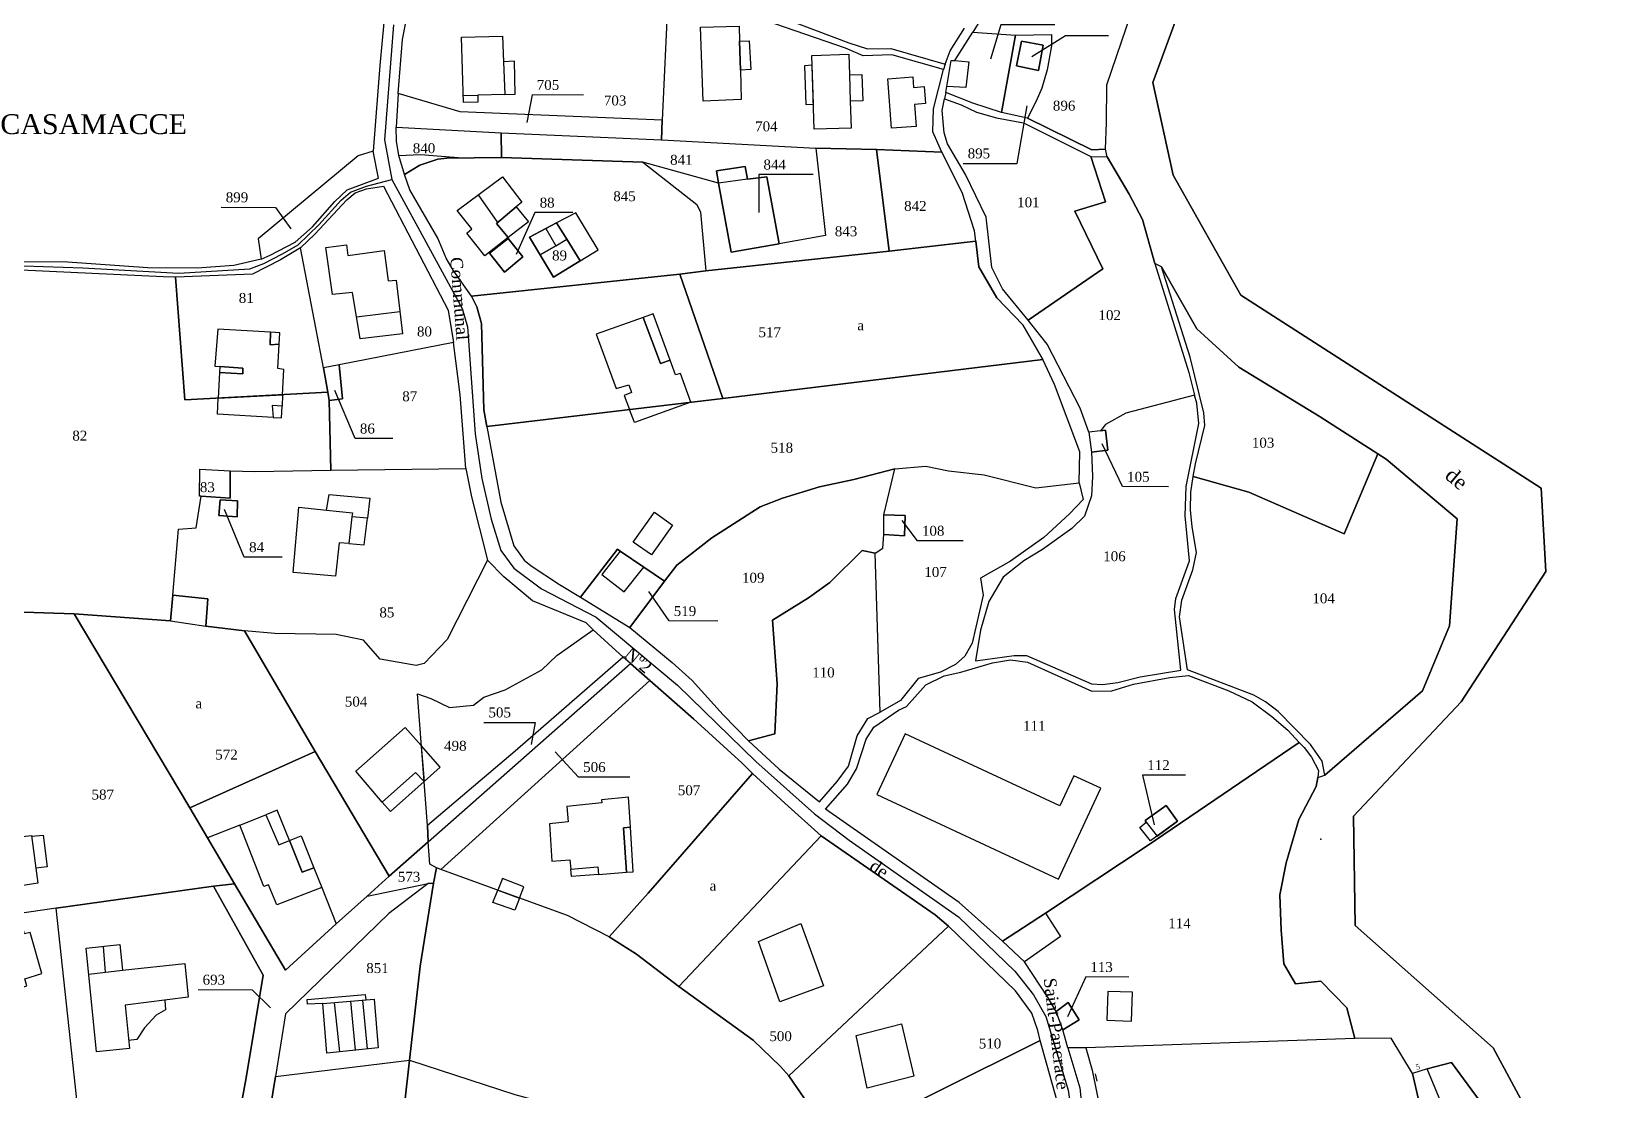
# Model space of a CAD drawing. Extents: x 1205805 to 1207436, y 6154338 to 6158020.
# Drawn here: x 1207105.4 to 1207424.4, y 6154669.4 to 6154882.7 of the extents above; entities that cross this region are included whole.
import ezdxf

# ---------------------------------------------------------------- set-up
doc = ezdxf.new("R2010")
doc.units = 0
doc.linetypes.add('CONTINU', pattern=[0])
doc.layers.get('0').update_dxf_attribs({"linetype": 'CONTINU'})
for name, color, linetype in [('1FLECHEFL', 7, 'CONTINU'), ('1LIEUDIT', 7, 'CONTINU'), ('1PARCELLE', 7, 'CONTINU'), ('1SECTION', 7, 'CONTINU'), ('1SUBDFISC', 7, 'CONTINU'), ('1SUBDSECT', 7, 'CONTINU'), ('1TRONFLUV', 7, 'CONTINU'), ('1TROUPARCELLE', 7, 'CONTINU'), ('1ZONCOMM', 7, 'CONTINU'), ('3BATIDUR', 7, 'CONTINU'), ('3BATILEGER', 7, 'CONTINU'), ('3CHEMIN', 7, 'CONTINU'), ('3FISCLINE', 7, 'CONTINUOUS'), ('3FLECHEPAR', 7, 'CONTINU'), ('3LIEUDITTEX', 7, 'CONTINU'), ('3MURNONMI', 7, 'CONTINU'), ('3NUMVOIE', 7, 'CONTINU'), ('3PARCELLETEX', 7, 'CONTINU'), ('3SUBDFISCTEX', 7, 'CONTINU'), ('3TRONFLUVTEX', 7, 'CONTINU'), ('3ZONCOMMTEX', 7, 'CONTINU')]:
    doc.layers.add(name, color=color, linetype=linetype)
doc.styles.get("Standard").update_dxf_attribs({"font": 'Times New Roman'})

# ---------------------------------------------------------------- blocks, each defined once
blk = doc.blocks.new('FLECHRU1')
blk.add_point((0, 0))
blk = doc.blocks.new('MURNOMI')
blk.add_line((-0.75, 0.5), (0.75, 0.5))

msp = doc.modelspace()

# ---------------------------------------------------------------- linework, layer by layer
at = {"layer": '1LIEUDIT'}
for points in [[(1207357.96, 6154944.63), (1207331.42, 6154872.44), (1207335.52, 6154853.79), (1207349.14, 6154829.61), (1207409.65, 6154790.69), (1207410.6, 6154773.89), (1207393.55, 6154747.64), (1207371.83, 6154724.6), (1207372.19, 6154702.59), (1207400.02, 6154677.95), (1207418.47, 6154643.68)], [(1207313.56, 6154662.15), (1207308.74, 6154679.39), (1207308.24, 6154681.43), (1207307.03, 6154684.92), (1207303.72, 6154689.42), (1207290.26, 6154702.46), (1207287.54, 6154704.74), (1207264.54, 6154720.65), (1207257.26, 6154727.21), (1207250.73, 6154733.2), (1207248.66, 6154735.32), (1207238.83, 6154744.21), (1207230.07, 6154751.98), (1207226.14, 6154755.39), (1207224.67, 6154756.69), (1207218.63, 6154762.18), (1207217.23, 6154763.56), (1207206.42, 6154768.04), (1207200.59, 6154772.84), (1207197.33, 6154776.23), (1207189.22, 6154760.2), (1207184.58, 6154755.36), (1207182.91, 6154755.01), (1207175.71, 6154756.28), (1207172.33, 6154760.06), (1207166.79, 6154761.24), (1207154.44, 6154761.43), (1207148.36, 6154761.97), (1207140.53, 6154762.93), (1207140.93, 6154768.4), (1207133.89, 6154769.14), (1207133.41, 6154763.99), (1207113.99, 6154765.4), (1207101.77, 6154765.78)], [(1207313.56, 6154662.15), (1207308.74, 6154679.39), (1207308.24, 6154681.43), (1207307.03, 6154684.92), (1207303.72, 6154689.42), (1207290.26, 6154702.46), (1207287.54, 6154704.74), (1207264.54, 6154720.65), (1207257.26, 6154727.21), (1207250.73, 6154733.2), (1207248.66, 6154735.32), (1207238.83, 6154744.21), (1207230.07, 6154751.98), (1207226.14, 6154755.39), (1207224.67, 6154756.69), (1207218.63, 6154762.18), (1207217.23, 6154763.56), (1207206.42, 6154768.04), (1207200.59, 6154772.84), (1207197.33, 6154776.23), (1207189.22, 6154760.2), (1207184.58, 6154755.36), (1207182.91, 6154755.01), (1207175.71, 6154756.28), (1207172.33, 6154760.06), (1207166.79, 6154761.24), (1207154.44, 6154761.43), (1207148.36, 6154761.97), (1207140.53, 6154762.93), (1207140.93, 6154768.4), (1207133.89, 6154769.14), (1207133.41, 6154763.99), (1207113.99, 6154765.4), (1207101.77, 6154765.78)]]:
    msp.add_lwpolyline(points, dxfattribs=at)
at = {"layer": '1PARCELLE'}
for points in [[(1207335.89, 6154912.4), (1207332.71, 6154911.2), (1207329.21, 6154910.89), (1207323.8, 6154911.64), (1207312.69, 6154914.02), (1207309.15, 6154914.13), (1207303.96, 6154913.45), (1207302.89, 6154903.27), (1207298.64, 6154888.65), (1207297.09, 6154885.78), (1207295.11, 6154882.62), (1207303.76, 6154882.03), (1207311.02, 6154882.13), (1207311.02, 6154879.84), (1207310.1, 6154874.98), (1207309.03, 6154871.35), (1207307.91, 6154868.72), (1207306.14, 6154865.28), (1207319.13, 6154858.9), (1207321.87, 6154859.06), (1207322.08, 6154864.41), (1207322.11, 6154872.01), (1207335.89, 6154912.4)], [(1207233.66, 6154889.39), (1207232.51, 6154864.85), (1207191.81, 6154866.54), (1207179.3, 6154870.25), (1207180.19, 6154881.12), (1207181.49, 6154887.62), (1207204.32, 6154890.77), (1207215.56, 6154889.77), (1207223.86, 6154889.46), (1207233.66, 6154889.39)], [(1207275.72, 6154858.97), (1207288.91, 6154858.43), (1207287.06, 6154862.53), (1207287.23, 6154867.15), (1207289.24, 6154875.05), (1207278.78, 6154878.03), (1207273.05, 6154877.85), (1207269.47, 6154879.38), (1207253.29, 6154884.98), (1207237.45, 6154889.22), (1207233.66, 6154889.39), (1207232.51, 6154864.85), (1207232.39, 6154860.88), (1207263.51, 6154859.26), (1207275.72, 6154858.97)], [(1207295.11, 6154882.62), (1207303.76, 6154882.03), (1207300.91, 6154866.42), (1207295.13, 6154868.27), (1207289.67, 6154870.43), (1207289.9, 6154871.66), (1207290.79, 6154876.92), (1207291.51, 6154876.86), (1207295.11, 6154882.62)], [(1207300.91, 6154866.42), (1207303.76, 6154882.03), (1207311.02, 6154882.13), (1207311.02, 6154879.84), (1207310.1, 6154874.98), (1207309.03, 6154871.35), (1207307.91, 6154868.72), (1207306.14, 6154865.28), (1207300.91, 6154866.42)], [(1207304.93, 6154880.81), (1207303.94, 6154875.85), (1207308.38, 6154874.91), (1207309.29, 6154879.96), (1207304.93, 6154880.81)], [(1207232.39, 6154860.88), (1207232.51, 6154864.85), (1207191.81, 6154866.54), (1207179.3, 6154870.25), (1207178.92, 6154863.44), (1207200.04, 6154862.32), (1207232.39, 6154860.88)], [(1207306.27, 6154824.58), (1207301.1, 6154830.91), (1207298.96, 6154835.17), (1207297.81, 6154845.34), (1207293.67, 6154853.91), (1207290.03, 6154860.13), (1207289.39, 6154862.29), (1207288.97, 6154866.82), (1207289.41, 6154869.14), (1207292.77, 6154867.95), (1207295.88, 6154866.48), (1207299.88, 6154865.31), (1207305.35, 6154864.34), (1207318.93, 6154857.57), (1207321.88, 6154848.4), (1207315.72, 6154846.55), (1207321.35, 6154834.91), (1207306.27, 6154824.58)], [(1207200.17, 6154857.32), (1207189.1, 6154857.21), (1207187.29, 6154856.99), (1207183.66, 6154855.82), (1207180.6, 6154853.95), (1207179.42, 6154857.73), (1207179, 6154860.66), (1207178.92, 6154863.44), (1207200.04, 6154862.32), (1207200.17, 6154857.32)], [(1207232.39, 6154860.88), (1207263.51, 6154859.26), (1207265.44, 6154841.63), (1207256.07, 6154839.94), (1207253.59, 6154853.47), (1207249.71, 6154852.95), (1207249.27, 6154855.53), (1207243.48, 6154854.66), (1207243.88, 6154852.18), (1207228.6, 6154856.41), (1207200.17, 6154857.32), (1207200.04, 6154862.32), (1207232.39, 6154860.88)], [(1207174.27, 6154858.61), (1207171.23, 6154857.67), (1207151.11, 6154840.96), (1207151.68, 6154836.88), (1207153.53, 6154837.64), (1207158.54, 6154840.27), (1207162.05, 6154843.4), (1207166.56, 6154848.46), (1207169.04, 6154850.81), (1207175.36, 6154853.17), (1207174.27, 6154858.61)], [(1207190.43, 6154834.64), (1207189.01, 6154837.06), (1207187.31, 6154841.09), (1207181.65, 6154850.85), (1207180.6, 6154853.95), (1207183.66, 6154855.82), (1207187.29, 6154856.99), (1207189.1, 6154857.21), (1207200.17, 6154857.32), (1207228.6, 6154856.41), (1207239.51, 6154847.86), (1207240.22, 6154846.31), (1207241.35, 6154834.5), (1207236.07, 6154833.86), (1207194.08, 6154829.41), (1207190.43, 6154834.64)], [(1207241.35, 6154834.5), (1207278.29, 6154838.46), (1207275.72, 6154858.97), (1207263.51, 6154859.26), (1207265.44, 6154841.63), (1207256.07, 6154839.94), (1207246.43, 6154838.29), (1207243.88, 6154852.18), (1207228.6, 6154856.41), (1207239.51, 6154847.86), (1207240.22, 6154846.31), (1207241.35, 6154834.5)], [(1207278.29, 6154838.46), (1207295.75, 6154840.51), (1207295.48, 6154842.58), (1207292.96, 6154850.32), (1207288.91, 6154858.43), (1207275.72, 6154858.97), (1207278.29, 6154838.46)], [(1207306.27, 6154824.58), (1207321.35, 6154834.91), (1207315.72, 6154846.55), (1207321.88, 6154848.4), (1207318.93, 6154857.57), (1207322.19, 6154857.47), (1207326.64, 6154849.96), (1207329.31, 6154844.84), (1207331.85, 6154835.96), (1207338.65, 6154814.03), (1207339.79, 6154809.43), (1207325.97, 6154805.84), (1207321.87, 6154803.56), (1207320.84, 6154802.29), (1207318.51, 6154802.01), (1207316.75, 6154806.86), (1207310.12, 6154819.73), (1207306.27, 6154824.58)], [(1207256.07, 6154839.94), (1207246.43, 6154838.29), (1207243.88, 6154852.18), (1207243.48, 6154854.66), (1207249.27, 6154855.53), (1207249.71, 6154852.95), (1207253.59, 6154853.47), (1207256.07, 6154839.94)], [(1207190.46, 6154820.09), (1207167.43, 6154815.55), (1207164.24, 6154814.95), (1207159.62, 6154839.15), (1207162.55, 6154841.93), (1207168.99, 6154848.81), (1207170.64, 6154850.2), (1207172.96, 6154851.02), (1207176.33, 6154851.58), (1207189.41, 6154826.56), (1207190.46, 6154820.09)], [(1207205.8, 6154841.32), (1207210.63, 6154833.26), (1207215.97, 6154836.5), (1207213.3, 6154840.87), (1207211.25, 6154844.2), (1207209.05, 6154843.04), (1207205.8, 6154841.32)], [(1207164.24, 6154814.95), (1207159.62, 6154839.15), (1207155.59, 6154836.73), (1207149.98, 6154833.86), (1207134.45, 6154833.22), (1207136.3, 6154808.5), (1207165.12, 6154810.03), (1207164.24, 6154814.95)], [(1207197.19, 6154803.17), (1207244.73, 6154808.81), (1207309.23, 6154816.63), (1207305.18, 6154823.64), (1207300, 6154829.06), (1207296.37, 6154835.31), (1207295.75, 6154840.51), (1207278.29, 6154838.46), (1207241.35, 6154834.5), (1207236.07, 6154833.86), (1207194.08, 6154829.41), (1207195.2, 6154827.23), (1207196.14, 6154823.9), (1207196.55, 6154806.51), (1207197.19, 6154803.17)], [(1207197.7, 6154838.09), (1207200.73, 6154834.27), (1207204.47, 6154837.35), (1207201.51, 6154841.02), (1207197.7, 6154838.09)], [(1207339.53, 6154793.05), (1207340.03, 6154795.62), (1207341.88, 6154803.31), (1207341.71, 6154805.87), (1207338.95, 6154817.1), (1207333.13, 6154835.33), (1207340.3, 6154822.82), (1207348.78, 6154815.13), (1207365.14, 6154805.08), (1207376.78, 6154797.63), (1207369.96, 6154781.49), (1207350.77, 6154789.94), (1207339.53, 6154793.05)], [(1207190.46, 6154820.09), (1207167.43, 6154815.55), (1207168.11, 6154808.72), (1207165.42, 6154808.4), (1207165.71, 6154794.32), (1207192.93, 6154794.69), (1207191.79, 6154809.49), (1207190.46, 6154820.09)], [(1207279.42, 6154794.59), (1207285.67, 6154795.12), (1207290.22, 6154794.22), (1207297.45, 6154793.41), (1207307.8, 6154790.75), (1207316.54, 6154791.77), (1207316.68, 6154798.02), (1207311.59, 6154811.59), (1207309.23, 6154816.63), (1207244.73, 6154808.81), (1207197.19, 6154803.17), (1207199.99, 6154787.9), (1207202.6, 6154779.12), (1207204.7, 6154776.22), (1207206.09, 6154775.04), (1207211.84, 6154771.29), (1207216.07, 6154768.78), (1207223.5, 6154778.42), (1207224.04, 6154778.05), (1207228.82, 6154774.83), (1207232.97, 6154772), (1207235.51, 6154775.19), (1207242.55, 6154780.69), (1207252.29, 6154786.94), (1207256.79, 6154788.67), (1207264.22, 6154790.96), (1207271.15, 6154792.44), (1207279.42, 6154794.59)], [(1207167.43, 6154815.55), (1207164.24, 6154814.95), (1207165.12, 6154810.03), (1207165.42, 6154808.4), (1207168.11, 6154808.72), (1207167.43, 6154815.55)], [(1207320.84, 6154802.29), (1207321.9, 6154802.41), (1207322.33, 6154798.35), (1207319.06, 6154797.99), (1207319.26, 6154793.08), (1207319.07, 6154789.17), (1207317.66, 6154785.08), (1207315.12, 6154782.57), (1207309.19, 6154778.36), (1207305.43, 6154776.04), (1207301.23, 6154772.78), (1207298.38, 6154767.9), (1207296.66, 6154762.07), (1207295.64, 6154755.94), (1207303.47, 6154757.03), (1207305.98, 6154756.97), (1207319.03, 6154751.29), (1207321.24, 6154751.13), (1207324.33, 6154751.53), (1207328.83, 6154752.68), (1207337.04, 6154754.06), (1207335.77, 6154766.27), (1207336.08, 6154768.47), (1207338.82, 6154776.06), (1207337.96, 6154785.11), (1207338.13, 6154791.05), (1207340.68, 6154803.77), (1207340.28, 6154807.86), (1207339.79, 6154809.43), (1207325.97, 6154805.84), (1207321.87, 6154803.56), (1207320.84, 6154802.29)], [(1207320.84, 6154802.29), (1207318.51, 6154802.01), (1207319.06, 6154797.99), (1207322.33, 6154798.35), (1207321.9, 6154802.41), (1207320.84, 6154802.29)], [(1207339.53, 6154793.05), (1207350.77, 6154789.94), (1207369.96, 6154781.49), (1207376.78, 6154797.63), (1207378.43, 6154796.54), (1207392.76, 6154784.51), (1207391.23, 6154763), (1207385.74, 6154749.88), (1207366.11, 6154732.88), (1207365.55, 6154735.71), (1207363.18, 6154739.07), (1207356.66, 6154745.69), (1207354.13, 6154747.63), (1207351.74, 6154748.99), (1207338.39, 6154754.09), (1207336.8, 6154764.77), (1207337.23, 6154768.18), (1207339.47, 6154774.29), (1207340.19, 6154777.72), (1207339.33, 6154782.93), (1207339, 6154786.36), (1207339.04, 6154789.93), (1207339.53, 6154793.05)], [(1207175.71, 6154756.28), (1207172.33, 6154760.06), (1207166.79, 6154761.24), (1207154.44, 6154761.43), (1207148.36, 6154761.97), (1207140.53, 6154762.93), (1207140.93, 6154768.4), (1207133.89, 6154769.14), (1207135.01, 6154782.43), (1207138.59, 6154782.73), (1207139.6, 6154789.09), (1207145.43, 6154788.72), (1207145.47, 6154794.24), (1207150.42, 6154794.05), (1207165.71, 6154794.32), (1207192.93, 6154794.69), (1207194.09, 6154788.99), (1207197.33, 6154776.23), (1207189.22, 6154760.2), (1207184.58, 6154755.36), (1207182.91, 6154755.01), (1207175.71, 6154756.28)], [(1207145.47, 6154794.24), (1207145.43, 6154788.72), (1207139.6, 6154789.09), (1207139.26, 6154789.11), (1207139.32, 6154794.57), (1207145.47, 6154794.24)], [(1207277.2, 6154785.35), (1207279.42, 6154794.59), (1207271.15, 6154792.44), (1207264.22, 6154790.96), (1207256.79, 6154788.67), (1207252.29, 6154786.94), (1207242.55, 6154780.69), (1207235.51, 6154775.19), (1207232.97, 6154772), (1207226.03, 6154762.65), (1207234.52, 6154755.61), (1207238.59, 6154751.95), (1207244.82, 6154745.03), (1207249.89, 6154739.82), (1207255.22, 6154741.24), (1207255.72, 6154751.29), (1207254.75, 6154764.13), (1207262, 6154768.63), (1207266.3, 6154771.72), (1207272.8, 6154778.15), (1207275.46, 6154777.63), (1207277.01, 6154778.64), (1207277.22, 6154781.38), (1207277.2, 6154785.35)], [(1207277.2, 6154785.35), (1207279.42, 6154794.59), (1207285.67, 6154795.12), (1207290.22, 6154794.22), (1207297.45, 6154793.41), (1207307.8, 6154790.75), (1207316.54, 6154791.77), (1207317.39, 6154788.45), (1207314.65, 6154785.56), (1207309.43, 6154780.75), (1207302.74, 6154776.02), (1207296.67, 6154772.59), (1207297.24, 6154769.17), (1207294.99, 6154759.5), (1207293.5, 6154756.88), (1207291.61, 6154755.2), (1207288.65, 6154753.67), (1207284.12, 6154752.37), (1207280.53, 6154747.94), (1207276.48, 6154745.59), (1207275.46, 6154777.63), (1207277.01, 6154778.64), (1207277.22, 6154781.38), (1207281.33, 6154781.12), (1207281.49, 6154785.24), (1207277.2, 6154785.35)], [(1207143.41, 6154788.35), (1207143.18, 6154785.21), (1207146.87, 6154784.94), (1207146.96, 6154788.15), (1207143.41, 6154788.35)], [(1207277.2, 6154785.35), (1207281.49, 6154785.24), (1207281.33, 6154781.12), (1207277.22, 6154781.38), (1207277.2, 6154785.35)], [(1207232.97, 6154772), (1207228.82, 6154774.83), (1207224.04, 6154778.05), (1207223.5, 6154778.42), (1207216.07, 6154768.78), (1207226.03, 6154762.65), (1207232.97, 6154772)], [(1207276.48, 6154745.59), (1207275.46, 6154777.63), (1207272.8, 6154778.15), (1207266.3, 6154771.72), (1207262, 6154768.63), (1207254.75, 6154764.13), (1207255.72, 6154751.29), (1207255.22, 6154741.24), (1207249.89, 6154739.82), (1207256.08, 6154734.08), (1207264.23, 6154727.48), (1207267.82, 6154731.64), (1207270.09, 6154734.68), (1207271.83, 6154740.78), (1207273.98, 6154744.28), (1207276.48, 6154745.59)], [(1207185.39, 6154719.44), (1207185.2, 6154722.74), (1207183.19, 6154749.26), (1207185.91, 6154748.33), (1207189.67, 6154746.54), (1207194.52, 6154746.96), (1207196.59, 6154748.58), (1207200.89, 6154750.06), (1207208.25, 6154754.14), (1207211.3, 6154757.02), (1207218.63, 6154762.18), (1207217.23, 6154763.56), (1207206.42, 6154768.04), (1207200.59, 6154772.84), (1207197.33, 6154776.23), (1207189.22, 6154760.2), (1207184.58, 6154755.36), (1207182.91, 6154755.01), (1207175.71, 6154756.28), (1207172.33, 6154760.06), (1207166.79, 6154761.24), (1207154.44, 6154761.43), (1207148.36, 6154761.97), (1207162.6, 6154737.63), (1207177.5, 6154712.54), (1207185.39, 6154719.44)], [(1207177.5, 6154712.54), (1207162.6, 6154737.63), (1207148.36, 6154761.97), (1207140.53, 6154762.93), (1207140.93, 6154768.4), (1207133.89, 6154769.14), (1207133.41, 6154763.99), (1207113.99, 6154765.4), (1207137.3, 6154726.28), (1207140.88, 6154720.24), (1207146.32, 6154710.99), (1207156.62, 6154693.6), (1207166.82, 6154702.93), (1207173.04, 6154708.53), (1207177.5, 6154712.54)], [(1207113.99, 6154765.4), (1207137.3, 6154726.28), (1207140.88, 6154720.24), (1207146.32, 6154710.99), (1207142.1, 6154710.51), (1207110.39, 6154706.09), (1207089.66, 6154703.05), (1207091.13, 6154705.63), (1207083.56, 6154735.63), (1207083.61, 6154741.82), (1207083.44, 6154744.89), (1207083.36, 6154746.22), (1207087.82, 6154746.68), (1207089.68, 6154749.47), (1207090.77, 6154754.91), (1207091.18, 6154765.62), (1207101.77, 6154765.78), (1207113.99, 6154765.4)], [(1207224.67, 6154756.69), (1207202.88, 6154737.75), (1207185.2, 6154722.74), (1207183.19, 6154749.26), (1207185.91, 6154748.33), (1207189.67, 6154746.54), (1207194.52, 6154746.96), (1207196.59, 6154748.58), (1207200.89, 6154750.06), (1207208.25, 6154754.14), (1207211.3, 6154757.02), (1207218.63, 6154762.18), (1207224.67, 6154756.69)], [(1207185.39, 6154719.44), (1207226.14, 6154755.39), (1207224.67, 6154756.69), (1207202.88, 6154737.75), (1207185.2, 6154722.74), (1207185.39, 6154719.44)], [(1207187.91, 6154713.89), (1207187.05, 6154714.2), (1207185.7, 6154714.93), (1207185.39, 6154719.44), (1207226.14, 6154755.39), (1207230.07, 6154751.98), (1207187.91, 6154713.89)], [(1207292.4, 6154707.22), (1207265.43, 6154726.01), (1207269.88, 6154731.08), (1207271.68, 6154734.13), (1207273.63, 6154740.11), (1207275.16, 6154742.57), (1207280.18, 6154746), (1207281.77, 6154746.73), (1207285.68, 6154751.11), (1207289.38, 6154752.91), (1207292.74, 6154753.66), (1207299.13, 6154755.55), (1207302.71, 6154756.14), (1207306.13, 6154755.68), (1207319.11, 6154749.83), (1207323.13, 6154749.87), (1207327.53, 6154751.22), (1207334.86, 6154752.59), (1207338.63, 6154752.96), (1207346.74, 6154749.85), (1207351.46, 6154747.64), (1207355.43, 6154744.73), (1207358.65, 6154741.96), (1207360.92, 6154739.46), (1207330.29, 6154718.63), (1207309.77, 6154705.05), (1207301.1, 6154699.43), (1207292.4, 6154707.22)], [(1207187.91, 6154713.89), (1207230.07, 6154751.98), (1207238.83, 6154744.21), (1207248.66, 6154735.32), (1207250.73, 6154733.2), (1207229.71, 6154709.09), (1207221.82, 6154700.31), (1207213.46, 6154704.62), (1207187.91, 6154713.89)], [(1207372.1, 6154679.83), (1207317.93, 6154677.93), (1207314.3, 6154677.96), (1207313.25, 6154681.55), (1207316.57, 6154683.6), (1207314.38, 6154687.05), (1207311.92, 6154685.23), (1207310.33, 6154688.04), (1207305.56, 6154695.3), (1207301.1, 6154699.43), (1207309.77, 6154705.05), (1207330.29, 6154718.63), (1207360.92, 6154739.46), (1207361.92, 6154738.43), (1207363.41, 6154736.48), (1207364.81, 6154733.83), (1207364.7, 6154732.39), (1207364.32, 6154730.6), (1207360.86, 6154723.94), (1207358.3, 6154715.24), (1207357.02, 6154708.74), (1207357.26, 6154701.66), (1207357.81, 6154694.87), (1207360.2, 6154690.82), (1207365.28, 6154691.38), (1207370.52, 6154685.97), (1207372.1, 6154679.83)], [(1207221.82, 6154700.31), (1207229.71, 6154709.09), (1207250.73, 6154733.2), (1207257.26, 6154727.21), (1207264.54, 6154720.65), (1207287.54, 6154704.74), (1207290.26, 6154702.46), (1207258.07, 6154672.33), (1207256.4, 6154674.17), (1207250.85, 6154679.47), (1207235.86, 6154690.33), (1207227.38, 6154696.81), (1207221.82, 6154700.31)], [(1207336.37, 6154723.59), (1207330.94, 6154719.66), (1207328.77, 6154722.35), (1207330.07, 6154723.43), (1207329.84, 6154723.73), (1207334.12, 6154726.76), (1207336.37, 6154723.59)], [(1207187.05, 6154714.2), (1207185.7, 6154714.93), (1207185.39, 6154719.44), (1207177.5, 6154712.54), (1207173.04, 6154708.53), (1207185.36, 6154711.03), (1207186.42, 6154711.15), (1207187.05, 6154714.2)], [(1207110.39, 6154706.09), (1207142.1, 6154710.51), (1207152.1, 6154692.59), (1207148.67, 6154671.91), (1207145.17, 6154652.97), (1207116.34, 6154650.71), (1207110.39, 6154706.09)], [(1207146.32, 6154710.99), (1207156.62, 6154693.6), (1207166.82, 6154702.93), (1207173.04, 6154708.53), (1207185.36, 6154711.03), (1207177.4, 6154705), (1207156.62, 6154684.77), (1207154.58, 6154672.17), (1207150.8, 6154649.09), (1207142.72, 6154648.49), (1207116.73, 6154646.82), (1207116.34, 6154650.71), (1207145.17, 6154652.97), (1207148.67, 6154671.91), (1207152.1, 6154692.59), (1207142.1, 6154710.51), (1207146.32, 6154710.99)], [(1207181.6, 6154675.42), (1207183.76, 6154694.39), (1207186.42, 6154711.15), (1207185.36, 6154711.03), (1207177.4, 6154705), (1207156.62, 6154684.77), (1207154.58, 6154672.17), (1207181.6, 6154675.42)], [(1207083.29, 6154691.85), (1207083.65, 6154690.41), (1207084.98, 6154686.87), (1207087.71, 6154682.16), (1207089.53, 6154676.75), (1207097.08, 6154644.92), (1207097.16, 6154644.57), (1207100.85, 6154645.85), (1207116.73, 6154646.82), (1207116.34, 6154650.71), (1207110.39, 6154706.09), (1207089.66, 6154703.05), (1207084.58, 6154699.97), (1207080.16, 6154697.59), (1207081.07, 6154694.56), (1207082.76, 6154694.78), (1207082.98, 6154693.1), (1207083.29, 6154691.85)], [(1207258.07, 6154672.33), (1207267.34, 6154658.81), (1207308.74, 6154679.39), (1207308.24, 6154681.43), (1207307.03, 6154684.92), (1207303.72, 6154689.42), (1207290.26, 6154702.46), (1207258.07, 6154672.33)], [(1207311.92, 6154685.23), (1207314.38, 6154687.05), (1207316.57, 6154683.6), (1207313.25, 6154681.55), (1207311.92, 6154685.23)], [(1207267.34, 6154658.81), (1207272.07, 6154650.88), (1207273.61, 6154647.25), (1207275.63, 6154641.67), (1207314.83, 6154651.68), (1207313.56, 6154662.15), (1207308.74, 6154679.39), (1207267.34, 6154658.81)], [(1207318.29, 6154653.91), (1207328.81, 6154654.61), (1207328.82, 6154654.41), (1207341.18, 6154655.22), (1207341.65, 6154649.66), (1207342.58, 6154596.5), (1207347.8, 6154595.91), (1207358.03, 6154594.94), (1207370.58, 6154593.79), (1207372.94, 6154593.53), (1207375.15, 6154600.24), (1207388.87, 6154636.75), (1207389.29, 6154645.99), (1207389.03, 6154649.81), (1207383.74, 6154672.75), (1207379.42, 6154679.91), (1207372.1, 6154679.83), (1207317.93, 6154677.93), (1207314.3, 6154677.96), (1207316.73, 6154669.91), (1207318.29, 6154653.91)], [(1207178.84, 6154650.86), (1207150.8, 6154649.09), (1207154.58, 6154672.17), (1207181.6, 6154675.42), (1207178.84, 6154650.86)], [(1207237.16, 6154651.68), (1207222.55, 6154627.1), (1207206.72, 6154631.32), (1207186.32, 6154636.25), (1207177.44, 6154637.69), (1207178.84, 6154650.86), (1207181.6, 6154675.42), (1207202.85, 6154668.56), (1207228.2, 6154661.66), (1207236.56, 6154656.66), (1207238.51, 6154654.23), (1207237.16, 6154651.68)], [(1207401.83, 6154625.1), (1207393.14, 6154653.99), (1207394.65, 6154654.59), (1207386.71, 6154673.72), (1207383.74, 6154672.75), (1207389.03, 6154649.81), (1207389.29, 6154645.99), (1207388.87, 6154636.75), (1207375.15, 6154600.24), (1207372.94, 6154593.53), (1207373.73, 6154593.43), (1207380.24, 6154592.85), (1207386.43, 6154592.25), (1207392.27, 6154591.65), (1207401.93, 6154590.55), (1207401.83, 6154625.1)], [(1207416.83, 6154616.82), (1207414.49, 6154624.43), (1207406.52, 6154622.02), (1207408.87, 6154614.25), (1207405.02, 6154614.57), (1207401.83, 6154625.1), (1207393.14, 6154653.99), (1207394.65, 6154654.59), (1207386.71, 6154673.72), (1207391.58, 6154675), (1207397.4, 6154667.11), (1207405.12, 6154652.99), (1207410.36, 6154639.19), (1207417.1, 6154634.87), (1207417.87, 6154633.86), (1207424.43, 6154620.45), (1207423.76, 6154619.64), (1207423.07, 6154618.81), (1207416.83, 6154616.82)]]:
    msp.add_lwpolyline(points, close=True, dxfattribs=at)
for points in [[(1207178.19, 6154903.31), (1207175.6, 6154875.89), (1207174.27, 6154858.61), (1207171.23, 6154857.67), (1207151.11, 6154840.96), (1207151.68, 6154836.88), (1207146.19, 6154835.59), (1207138.8, 6154835.02), (1207128.87, 6154835.11), (1207112.65, 6154836.27), (1207099.37, 6154836.33), (1207080.61, 6154834.86), (1207072.68, 6154834.48), (1207059.09, 6154835.02), (1207059.09, 6154835.02), (1207049.91, 6154835.99), (1207043.25, 6154837.06), (1207058.2, 6154868.06), (1207066.28, 6154885.8)], [(1207253.92, 6154886.54), (1207270.13, 6154880.47), (1207273.93, 6154879.25), (1207278.61, 6154879.29), (1207289.54, 6154876.18), (1207290.6, 6154878.86), (1207293.43, 6154883.44)], [(1207101.77, 6154765.78), (1207113.99, 6154765.4), (1207133.41, 6154763.99), (1207133.89, 6154769.14), (1207135.01, 6154782.43), (1207138.59, 6154782.73), (1207139.6, 6154789.09), (1207139.26, 6154789.11), (1207139.32, 6154794.57), (1207145.47, 6154794.24), (1207150.42, 6154794.05), (1207165.71, 6154794.32), (1207165.42, 6154808.4), (1207165.42, 6154808.4), (1207165.12, 6154810.03), (1207136.3, 6154808.5), (1207134.45, 6154833.22), (1207131.97, 6154833.3), (1207098.96, 6154834.83)], [(1207267.34, 6154658.81), (1207258.07, 6154672.33), (1207256.4, 6154674.17), (1207250.85, 6154679.47), (1207235.86, 6154690.33), (1207227.38, 6154696.81), (1207221.82, 6154700.31), (1207213.46, 6154704.62), (1207187.91, 6154713.89), (1207187.91, 6154713.89), (1207187.05, 6154714.2), (1207186.42, 6154711.15), (1207183.76, 6154694.39), (1207181.6, 6154675.42), (1207202.85, 6154668.56)]]:
    msp.add_lwpolyline(points, dxfattribs=at)
at = {"layer": '1SECTION'}
msp.add_lwpolyline([(1207418.47, 6154643.68), (1207400.02, 6154677.95), (1207372.19, 6154702.59), (1207371.83, 6154724.6), (1207393.55, 6154747.64), (1207410.6, 6154773.89), (1207409.65, 6154790.69), (1207349.14, 6154829.61), (1207335.52, 6154853.79), (1207331.42, 6154872.44), (1207357.96, 6154944.63)], dxfattribs=at)
at = {"layer": '1SUBDFISC'}
for points in [[(1207244.73, 6154808.81), (1207236.07, 6154833.86), (1207241.35, 6154834.5), (1207278.29, 6154838.46), (1207295.75, 6154840.51), (1207296.37, 6154835.31), (1207300, 6154829.06), (1207305.18, 6154823.64), (1207309.23, 6154816.63), (1207244.73, 6154808.81)], [(1207236.07, 6154833.86), (1207244.73, 6154808.81), (1207197.19, 6154803.17), (1207196.55, 6154806.51), (1207196.14, 6154823.9), (1207195.2, 6154827.23), (1207194.08, 6154829.41), (1207236.07, 6154833.86)], [(1207133.89, 6154769.14), (1207140.93, 6154768.4), (1207140.53, 6154762.93), (1207148.36, 6154761.97), (1207162.6, 6154737.63), (1207137.3, 6154726.28), (1207113.99, 6154765.4), (1207133.41, 6154763.99), (1207133.89, 6154769.14)], [(1207162.6, 6154737.63), (1207177.5, 6154712.54), (1207173.04, 6154708.53), (1207166.82, 6154702.93), (1207156.62, 6154693.6), (1207146.32, 6154710.99), (1207140.88, 6154720.24), (1207137.3, 6154726.28), (1207162.6, 6154737.63)], [(1207264.54, 6154720.65), (1207257.26, 6154727.21), (1207250.73, 6154733.2), (1207229.71, 6154709.09), (1207221.82, 6154700.31), (1207227.38, 6154696.81), (1207235.86, 6154690.33), (1207264.54, 6154720.65)], [(1207290.26, 6154702.46), (1207287.54, 6154704.74), (1207264.54, 6154720.65), (1207235.86, 6154690.33), (1207250.85, 6154679.47), (1207256.4, 6154674.17), (1207258.07, 6154672.33), (1207290.26, 6154702.46)]]:
    msp.add_lwpolyline(points, close=True, dxfattribs=at)
at = {"layer": '1SUBDSECT'}
msp.add_lwpolyline([(1207418.47, 6154643.68), (1207400.02, 6154677.95), (1207372.19, 6154702.59), (1207371.83, 6154724.6), (1207393.55, 6154747.64), (1207410.6, 6154773.89), (1207409.65, 6154790.69), (1207349.14, 6154829.61), (1207335.52, 6154853.79), (1207331.42, 6154872.44), (1207357.96, 6154944.63)], dxfattribs=at)
at = {"layer": '1TRONFLUV'}
for points in [[(1207357.96, 6154944.63), (1207331.42, 6154872.44), (1207335.52, 6154853.79), (1207349.14, 6154829.61), (1207409.65, 6154790.69), (1207410.6, 6154773.89), (1207393.55, 6154747.64), (1207371.83, 6154724.6), (1207372.19, 6154702.59), (1207400.02, 6154677.95), (1207418.47, 6154643.68)], [(1207397.4, 6154667.11), (1207391.58, 6154675), (1207386.71, 6154673.72), (1207383.74, 6154672.75), (1207379.42, 6154679.91), (1207372.1, 6154679.83), (1207370.52, 6154685.97), (1207365.28, 6154691.38), (1207360.2, 6154690.82), (1207357.81, 6154694.87), (1207357.26, 6154701.66), (1207357.02, 6154708.74), (1207358.3, 6154715.24), (1207360.86, 6154723.94), (1207364.32, 6154730.6), (1207364.7, 6154732.39), (1207366.11, 6154732.88), (1207385.74, 6154749.88), (1207391.23, 6154763), (1207392.76, 6154784.51), (1207378.43, 6154796.54), (1207376.78, 6154797.63), (1207365.14, 6154805.08), (1207348.78, 6154815.13), (1207340.3, 6154822.82), (1207333.13, 6154835.33), (1207331.85, 6154835.96), (1207329.31, 6154844.84), (1207326.64, 6154849.96), (1207322.19, 6154857.47), (1207322.19, 6154857.47), (1207321.87, 6154859.06), (1207322.08, 6154864.41), (1207322.11, 6154872.01), (1207335.89, 6154912.4)], [(1207253.92, 6154886.54), (1207270.13, 6154880.47), (1207273.93, 6154879.25), (1207278.61, 6154879.29), (1207289.54, 6154876.18), (1207289.24, 6154875.05), (1207278.78, 6154878.03), (1207273.05, 6154877.85), (1207269.47, 6154879.38), (1207253.29, 6154884.98)]]:
    msp.add_lwpolyline(points, dxfattribs=at)
msp.add_lwpolyline([(1207289.67, 6154870.43), (1207289.41, 6154869.14), (1207292.77, 6154867.95), (1207295.88, 6154866.48), (1207299.88, 6154865.31), (1207305.35, 6154864.34), (1207318.93, 6154857.57), (1207322.19, 6154857.47), (1207321.87, 6154859.06), (1207319.13, 6154858.9), (1207306.14, 6154865.28), (1207300.91, 6154866.42), (1207295.13, 6154868.27), (1207289.67, 6154870.43)], close=True, dxfattribs=at)
at = {"layer": '1TROUPARCELLE'}
for points in [[(1207303.94, 6154875.85), (1207304.93, 6154880.81), (1207309.29, 6154879.96), (1207308.38, 6154874.91), (1207303.94, 6154875.85)], [(1207205.8, 6154841.32), (1207209.05, 6154843.04), (1207211.25, 6154844.2), (1207215.97, 6154836.5), (1207210.63, 6154833.26), (1207205.8, 6154841.32)], [(1207197.7, 6154838.09), (1207201.51, 6154841.02), (1207204.47, 6154837.35), (1207200.73, 6154834.27), (1207197.7, 6154838.09)], [(1207143.18, 6154785.21), (1207143.41, 6154788.35), (1207146.96, 6154788.15), (1207146.87, 6154784.94), (1207143.18, 6154785.21)], [(1207328.77, 6154722.35), (1207330.07, 6154723.43), (1207329.84, 6154723.73), (1207334.12, 6154726.76), (1207336.37, 6154723.59), (1207330.94, 6154719.66), (1207328.77, 6154722.35)]]:
    msp.add_lwpolyline(points, close=True, dxfattribs=at)
at = {"layer": '1ZONCOMM'}
for points in [[(1207178.36, 6154884.07), (1207176.56, 6154860.92), (1207178.04, 6154852.94), (1207192.23, 6154826.9), (1207193.3, 6154823.24), (1207194.85, 6154801.68), (1207196.17, 6154792.68), (1207198.05, 6154784.48), (1207200.01, 6154778.13), (1207202.6, 6154774.62), (1207208.21, 6154770.43), (1207219.22, 6154764.72), (1207235.63, 6154751.05), (1207251.37, 6154735.62), (1207263.23, 6154725.12), (1207270.22, 6154719.81), (1207292.27, 6154704.32), (1207303.57, 6154693.39), (1207307.33, 6154688.65), (1207309.88, 6154684.24), (1207314.37, 6154669.39), (1207315.76, 6154659.81)], [(1207099.93, 6154835.64), (1207115.79, 6154835.1), (1207135.1, 6154834.04), (1207149.43, 6154834.9), (1207152.27, 6154836), (1207155.99, 6154837.93), (1207159.18, 6154839.77), (1207163.32, 6154843.75), (1207167.82, 6154848.72), (1207169.73, 6154850.38), (1207172.9, 6154851.6), (1207178.04, 6154852.94)]]:
    msp.add_lwpolyline(points, dxfattribs=at)
at = {"layer": '3BATIDUR'}
for points in [[(1207240.79, 6154868.73), (1207240.22, 6154883.58), (1207248.04, 6154883.81), (1207248.13, 6154880.8), (1207248.3, 6154874.93), (1207248.47, 6154869.01), (1207240.79, 6154868.73)], [(1207200.81, 6154870.06), (1207195.38, 6154869.9), (1207195.39, 6154868.5), (1207192.47, 6154868.43), (1207192.07, 6154881.58), (1207200.33, 6154881.83), (1207200.54, 6154876.62), (1207200.81, 6154870.06)], [(1207303.94, 6154875.85), (1207304.93, 6154880.81), (1207309.29, 6154879.96), (1207308.38, 6154874.91), (1207303.94, 6154875.85)], [(1207270.17, 6154878.18), (1207270.3, 6154874), (1207272.78, 6154874.08), (1207272.95, 6154868.79), (1207270.44, 6154868.71), (1207270.61, 6154863.29), (1207263.17, 6154863.05), (1207262.71, 6154877.92), (1207270.17, 6154878.18)], [(1207289.9, 6154871.66), (1207290.79, 6154876.92), (1207291.51, 6154876.86), (1207294.3, 6154876.62), (1207293.71, 6154871.42), (1207289.9, 6154871.66)], [(1207278.01, 6154873.22), (1207283.03, 6154873.57), (1207283.17, 6154871.48), (1207285.36, 6154871.63), (1207285.59, 6154868.21), (1207283.4, 6154868.06), (1207283.7, 6154863.59), (1207278.71, 6154863.26), (1207278.01, 6154873.22)], [(1207201.47, 6154841.21), (1207196.76, 6154837.52), (1207193.16, 6154842.13), (1207194.17, 6154842.97), (1207191.23, 6154846.68), (1207200.32, 6154853.47), (1207204.21, 6154848.33), (1207203.11, 6154847.41), (1207199.12, 6154844.06), (1207201.47, 6154841.21)], [(1207249.71, 6154852.95), (1207243.88, 6154852.18), (1207246.43, 6154838.29), (1207256.07, 6154839.94), (1207253.59, 6154853.47), (1207249.71, 6154852.95)], [(1207215.97, 6154836.5), (1207219.63, 6154838.72), (1207215.1, 6154846.23), (1207211.25, 6154844.2), (1207213.3, 6154840.87), (1207215.97, 6154836.5)], [(1207211.07, 6154839.57), (1207207.94, 6154837.75), (1207205.8, 6154841.32), (1207209.05, 6154843.04), (1207211.07, 6154839.57)], [(1207171.65, 6154820.78), (1207170.13, 6154830.15), (1207166.07, 6154829.73), (1207164.72, 6154839.18), (1207168.9, 6154839.72), (1207169.19, 6154837.61), (1207176.48, 6154838.59), (1207177.27, 6154832.48), (1207178.93, 6154832.62), (1207180.18, 6154821.82), (1207171.65, 6154820.78)], [(1207200.73, 6154834.27), (1207197.7, 6154838.09), (1207201.51, 6154841.02), (1207204.47, 6154837.35), (1207200.73, 6154834.27)], [(1207215.97, 6154836.5), (1207210.63, 6154833.26), (1207207.94, 6154837.75), (1207211.07, 6154839.57), (1207213.3, 6154840.87), (1207215.97, 6154836.5)], [(1207143.32, 6154814.01), (1207143.04, 6154808.86), (1207156.03, 6154809.55), (1207156.3, 6154814.63), (1207155.09, 6154814.82), (1207155.36, 6154819.75), (1207153.54, 6154819.61), (1207153.58, 6154822.13), (1207142.96, 6154822.73), (1207142.39, 6154815.3), (1207143.4, 6154815.23), (1207148, 6154814.93), (1207148.01, 6154813.78), (1207143.32, 6154814.01)], [(1207228.67, 6154825.11), (1207219.2, 6154821.75), (1207223.27, 6154810.79), (1207225.8, 6154811.55), (1207226.33, 6154809.96), (1207224.86, 6154809.37), (1207225.92, 6154806.59), (1207238.3, 6154808.04), (1207236.24, 6154813.83), (1207235.23, 6154813.52), (1207234.13, 6154816.52), (1207232.19, 6154815.81), (1207228.67, 6154825.11)], [(1207167.43, 6154815.55), (1207164.24, 6154814.95), (1207165.12, 6154810.03), (1207165.42, 6154808.4), (1207168.11, 6154808.72), (1207167.43, 6154815.55)], [(1207154.12, 6154804.97), (1207142.87, 6154805.6), (1207143.04, 6154808.86), (1207156.03, 6154809.55), (1207155.91, 6154807.23), (1207153.93, 6154807.37), (1207154.12, 6154804.97)], [(1207238.3, 6154808.04), (1207226.93, 6154803.97), (1207225.92, 6154806.59), (1207238.3, 6154808.04)], [(1207320.84, 6154802.29), (1207318.51, 6154802.01), (1207319.06, 6154797.99), (1207322.33, 6154798.35), (1207321.9, 6154802.41), (1207320.84, 6154802.29)], [(1207143.18, 6154785.21), (1207143.41, 6154788.35), (1207146.96, 6154788.15), (1207146.87, 6154784.94), (1207143.18, 6154785.21)], [(1207169.39, 6154779.54), (1207167.45, 6154779.67), (1207166.66, 6154773.01), (1207158.14, 6154773.72), (1207159.27, 6154786.89), (1207164.9, 6154786.29), (1207165.41, 6154789.46), (1207173.59, 6154788.67), (1207173.11, 6154784.7), (1207169.99, 6154784.96), (1207169.39, 6154779.54)], [(1207230.36, 6154777.25), (1207226.7, 6154779.85), (1207231, 6154785.87), (1207234.61, 6154783.24), (1207230.36, 6154777.25)], [(1207277.22, 6154781.38), (1207277.2, 6154785.35), (1207281.49, 6154785.24), (1207281.33, 6154781.12), (1207277.22, 6154781.38)], [(1207228.82, 6154774.83), (1207224.04, 6154778.05), (1207220.37, 6154773.3), (1207224.84, 6154769.81), (1207228.82, 6154774.83)], [(1207184.54, 6154731.58), (1207182.84, 6154733.41), (1207176.12, 6154727.46), (1207170.78, 6154733.69), (1207180.74, 6154742.48), (1207183.98, 6154738.83), (1207184.54, 6154731.58)], [(1207275.81, 6154729), (1207312.4, 6154711.92), (1207320.92, 6154730.27), (1207315.52, 6154732.78), (1207312.68, 6154726.68), (1207283.49, 6154740.3), (1207281.5, 6154741.23), (1207275.81, 6154729)], [(1207184.54, 6154731.58), (1207187.81, 6154734.51), (1207183.98, 6154738.83), (1207184.54, 6154731.58)], [(1207105.44, 6154720.72), (1207106.72, 6154711.09), (1207098.65, 6154709.86), (1207097.92, 6154714.35), (1207096.07, 6154714.21), (1207095.31, 6154719.35), (1207093.63, 6154719.2), (1207092.84, 6154726.41), (1207095.03, 6154726.67), (1207094.47, 6154732.64), (1207099.8, 6154733.19), (1207100.49, 6154727.9), (1207101.44, 6154728.01), (1207102.45, 6154720.39), (1207105.44, 6154720.72)], [(1207226.12, 6154722.4), (1207225.75, 6154728.43), (1207220.28, 6154727.88), (1207220.33, 6154727.31), (1207213.31, 6154726.59), (1207213.56, 6154723.51), (1207209.82, 6154723.09), (1207210.27, 6154715.52), (1207213.91, 6154715.85), (1207214.09, 6154713.96), (1207219.53, 6154714.42), (1207219.66, 6154712.88), (1207225.31, 6154713.31), (1207224.75, 6154722.28), (1207226.12, 6154722.4)], [(1207332.27, 6154720.62), (1207336.37, 6154723.59), (1207334.12, 6154726.76), (1207329.84, 6154723.73), (1207330.07, 6154723.43), (1207332.27, 6154720.62)], [(1207157.42, 6154719.69), (1207159.98, 6154713.35), (1207162.31, 6154714.24), (1207163.9, 6154710.27), (1207154.87, 6154706.77), (1207153.16, 6154710.8), (1207152.26, 6154710.44), (1207147.43, 6154722.81), (1207152.67, 6154724.91), (1207155.26, 6154718.84), (1207157.42, 6154719.69)], [(1207099.84, 6154688.95), (1207104.45, 6154690.41), (1207104.04, 6154691.86), (1207107.48, 6154692.9), (1207105.14, 6154701.21), (1207104, 6154700.94), (1207103.67, 6154702.12), (1207101.88, 6154701.67), (1207102.16, 6154700.47), (1207101.62, 6154700.32), (1207102.24, 6154698.18), (1207089.32, 6154694.25), (1207091.59, 6154686.33), (1207099.84, 6154688.95)], [(1207256.27, 6154687.18), (1207251.91, 6154699.37), (1207260.44, 6154702.98), (1207265.01, 6154690.44), (1207256.27, 6154687.18)], [(1207118.5, 6154677.1), (1207116.46, 6154698.05), (1207123.22, 6154698.73), (1207123.75, 6154693.58), (1207136.34, 6154694.93), (1207137.01, 6154688.14), (1207124.32, 6154686.55), (1207125.14, 6154677.82), (1207118.5, 6154677.1)], [(1207322.14, 6154683.53), (1207327.1, 6154683.34), (1207327.32, 6154689.13), (1207322.36, 6154689.31), (1207322.14, 6154683.53)], [(1207164.95, 6154676.85), (1207164.11, 6154686.88), (1207174.45, 6154687.75), (1207175.29, 6154677.95), (1207164.95, 6154676.85)], [(1207273.86, 6154669.78), (1207271.62, 6154680.4), (1207280.76, 6154682.79), (1207283.23, 6154672.22), (1207273.86, 6154669.78)]]:
    msp.add_lwpolyline(points, close=True, dxfattribs=at)
at = {"layer": '3BATILEGER'}
for points in [[(1207248.13, 6154880.8), (1207250.06, 6154880.88), (1207250.37, 6154875.08), (1207248.3, 6154874.93), (1207248.13, 6154880.8)], [(1207200.54, 6154876.62), (1207200.81, 6154870.06), (1207202.88, 6154870.12), (1207202.79, 6154876.75), (1207200.54, 6154876.62)], [(1207262.99, 6154868.1), (1207262.74, 6154875.94), (1207261.19, 6154875.83), (1207261.47, 6154868.05), (1207262.99, 6154868.1)], [(1207203.11, 6154847.41), (1207205.55, 6154844.41), (1207201.47, 6154841.21), (1207199.12, 6154844.06), (1207203.11, 6154847.41)], [(1207209.05, 6154843.04), (1207211.07, 6154839.57), (1207213.3, 6154840.87), (1207211.25, 6154844.2), (1207209.05, 6154843.04)], [(1207234.13, 6154816.52), (1207230.68, 6154825.82), (1207228.67, 6154825.11), (1207232.19, 6154815.81), (1207234.13, 6154816.52)], [(1207155.36, 6154819.75), (1207155.49, 6154822.03), (1207153.58, 6154822.13), (1207153.54, 6154819.61), (1207155.36, 6154819.75)], [(1207143.4, 6154815.23), (1207143.32, 6154814.01), (1207148.01, 6154813.78), (1207148, 6154814.93), (1207143.4, 6154815.23)], [(1207154.12, 6154804.97), (1207155.79, 6154804.88), (1207155.91, 6154807.23), (1207153.93, 6154807.37), (1207154.12, 6154804.97)], [(1207169.39, 6154779.54), (1207172.47, 6154779.31), (1207173.11, 6154784.7), (1207169.99, 6154784.96), (1207169.39, 6154779.54)], [(1207184.54, 6154731.58), (1207177.78, 6154725.53), (1207176.12, 6154727.46), (1207182.84, 6154733.41), (1207184.54, 6154731.58)], [(1207157.42, 6154719.69), (1207154.93, 6154725.81), (1207152.67, 6154724.91), (1207155.26, 6154718.84), (1207157.42, 6154719.69)], [(1207157.42, 6154719.69), (1207159.78, 6154720.63), (1207162.31, 6154714.24), (1207159.98, 6154713.35), (1207157.42, 6154719.69)], [(1207225.31, 6154713.31), (1207226.66, 6154713.4), (1207226.12, 6154722.4), (1207224.75, 6154722.28), (1207225.31, 6154713.31)], [(1207219.66, 6154712.88), (1207214.25, 6154712.47), (1207214.09, 6154713.96), (1207219.53, 6154714.42), (1207219.66, 6154712.88)], [(1207203.78, 6154708.13), (1207204.67, 6154710.36), (1207200.32, 6154712.08), (1207199.39, 6154709.73), (1207203.78, 6154708.13)], [(1207203.78, 6154708.13), (1207202.81, 6154705.67), (1207198.4, 6154707.23), (1207199.39, 6154709.73), (1207203.78, 6154708.13)]]:
    msp.add_lwpolyline(points, close=True, dxfattribs=at)
at = {"layer": '3CHEMIN'}
msp.add_lwpolyline([(1207317.93, 6154677.93), (1207319.16, 6154673.46), (1207322.65, 6154656.27), (1207322.63, 6154646.15), (1207322.23, 6154637.3), (1207319.95, 6154637.11)], dxfattribs=at)
at = {"layer": '3FISCLINE'}
for points in [[(1207270.3, 6154874), (1207270.4, 6154868.67)], [(1207192.43, 6154869.81), (1207195.38, 6154869.9)], [(1207179.42, 6154857.73), (1207183.84, 6154857.92), (1207192.26, 6154857.25)], [(1207195.42, 6154849.81), (1207199.31, 6154844.23)], [(1207170.92, 6154825.27), (1207179.66, 6154826.3)], [(1207164.9, 6154786.29), (1207170.08, 6154785.74), (1207169.99, 6154784.96)], [(1207133.41, 6154763.99), (1207140.53, 6154762.93)], [(1207105.45, 6154720.6), (1207107.79, 6154720.82), (1207108.55, 6154714.4), (1207106.32, 6154714.15)], [(1207147.43, 6154722.81), (1207140.88, 6154720.24)], [(1207163.9, 6154710.27), (1207166.82, 6154702.93)], [(1207309.77, 6154705.05), (1207312.78, 6154700.38), (1207305.56, 6154695.3)], [(1207119.83, 6154698.38), (1207120.27, 6154693.17)], [(1207116.98, 6154692.8), (1207123.75, 6154693.58)], [(1207164.11, 6154686.88), (1207161.04, 6154686.72), (1207160.96, 6154687.66), (1207172.67, 6154688.7), (1207172.78, 6154687.61)], [(1207132.26, 6154687.55), (1207132.42, 6154685.59), (1207130.53, 6154684.49), (1207128.17, 6154681.95), (1207126.67, 6154679.64), (1207124.98, 6154679.45)], [(1207166.42, 6154687.07), (1207167.46, 6154677.12)], [(1207169.71, 6154687.36), (1207170.63, 6154677.46)], [(1207172.1, 6154687.55), (1207173.04, 6154677.72)]]:
    msp.add_lwpolyline(points, dxfattribs=at)
at = {"layer": '3FLECHEPAR'}
for points in [[(1207311.67, 6154884.08), (1207300.75, 6154884.1), (1207298.72, 6154877.19)], [(1207322.47, 6154881.85), (1207313.78, 6154881.87), (1207307.03, 6154877.64)], [(1207216.68, 6154869.94), (1207206.32, 6154869.96), (1207205.27, 6154864.37)], [(1207293.16, 6154856.17), (1207304.08, 6154856.15), (1207306.12, 6154867.79)], [(1207262.94, 6154853.91), (1207252.02, 6154853.93), (1207252, 6154846.26)], [(1207143.64, 6154847.32), (1207154.56, 6154847.3), (1207157.65, 6154843)], [(1207214.49, 6154846.24), (1207206.85, 6154846.25), (1207203.08, 6154837.78)], [(1207178.26, 6154800.72), (1207170.62, 6154800.73), (1207166.52, 6154810.37)], [(1207334.54, 6154791), (1207325.3, 6154791.02), (1207321.18, 6154799.66)], [(1207155.92, 6154776.82), (1207148.28, 6154776.83), (1207144.28, 6154786.45)], [(1207293.2, 6154780.11), (1207283.96, 6154780.13), (1207280.91, 6154784.23)], [(1207243.72, 6154763.93), (1207233.92, 6154763.95), (1207229.85, 6154769.88)], [(1207196.6, 6154743.52), (1207206.95, 6154743.5), (1207206.14, 6154739.03)], [(1207226.03, 6154732.49), (1207215.67, 6154732.51), (1207210.95, 6154737.58)], [(1207338.03, 6154732.89), (1207329.34, 6154732.91), (1207331.65, 6154722.85)], [(1207326.57, 6154692.2), (1207317.88, 6154692.22), (1207314.21, 6154684.19)], [(1207138.99, 6154689.67), (1207149.91, 6154689.65), (1207153.59, 6154686)]]:
    msp.add_lwpolyline(points, dxfattribs=at)

# ---------------------------------------------------------------- block references
at = {"layer": '1FLECHEFL', "rotation": 268.1}
msp.add_blockref('FLECHRU1', (1207365.25, 6154720.01), dxfattribs=at)
at = {"layer": '3MURNONMI', "rotation": 281.6}
msp.add_blockref('MURNOMI', (1207319.47, 6154671.88), dxfattribs=at)

# ---------------------------------------------------------------- texts
at = {"layer": '3LIEUDITTEX'}
msp.add_text('CASAMACCE', height=4, dxfattribs=at).set_placement((1207099.13, 6154862.07))
at = {"layer": '3NUMVOIE'}
msp.add_text('5', height=1.1, rotation=14.6, dxfattribs=at).set_placement((1207384.55, 6154673.49))
at = {"layer": '3PARCELLETEX'}
for s, p in [('705', (1207207.24, 6154870.96)), ('703', (1207220.77, 6154867.84)), ('896', (1207311.27, 6154866.8)), ('704', (1207251.26, 6154862.62)), ('840', (1207182.26, 6154858.22)), ('841', (1207234.12, 6154855.88)), ('895', (1207294.09, 6154857.17)), ('844', (1207252.94, 6154854.93)), ('899', (1207144.56, 6154848.32)), ('88', (1207207.83, 6154847.25)), ('845', (1207222.67, 6154848.55)), ('842', (1207281.29, 6154846.58)), ('101', (1207304.07, 6154847.32)), ('843', (1207267.32, 6154841.49)), ('89', (1207210.33, 6154836.61)), ('81', (1207147.19, 6154828.05)), ('102', (1207320.46, 6154824.58)), ('80', (1207183.1, 6154821.29)), ('517', (1207251.94, 6154821.14)), ('87', (1207180.14, 6154808.23)), ('86', (1207171.6, 6154801.73)), ('82', (1207113.64, 6154800.3)), ('518', (1207254.38, 6154797.88)), ('103', (1207351.37, 6154798.88)), ('105', (1207326.23, 6154792.02)), ('83', (1207139.35, 6154789.92)), ('108', (1207284.88, 6154781.13)), ('84', (1207149.27, 6154777.83)), ('106', (1207321.41, 6154776)), ('107', (1207285.36, 6154772.83)), ('109', (1207248.61, 6154771.67)), ('104', (1207363.57, 6154767.51)), ('85', (1207175.53, 6154764.67)), ('519', (1207234.85, 6154764.95)), ('110', (1207262.76, 6154752.58)), ('504', (1207168.57, 6154746.71)), ('505', (1207197.51, 6154744.52)), ('111', (1207305.25, 6154741.82)), ('498', (1207188.57, 6154737.8)), ('572', (1207142.45, 6154736.03)), ('112', (1207330.28, 6154733.91)), ('506', (1207216.6, 6154733.51)), ('587', (1207117.51, 6154727.98)), ('507', (1207235.68, 6154728.84)), ('573', (1207179.24, 6154711.41)), ('114', (1207334.52, 6154702.03)), ('851', (1207172.88, 6154693.01)), ('113', (1207318.82, 6154693.22)), ('693', (1207139.9, 6154690.67)), ('500', (1207254.13, 6154679.29)), ('510', (1207296.33, 6154677.81))]:
    msp.add_text(s, height=2, dxfattribs=at).set_placement(p)
at = {"layer": '3SUBDFISCTEX'}
for p in [(1207271.86, 6154822.54), (1207138.46, 6154746.34), (1207242.08, 6154709.61)]:
    msp.add_text('a', height=2, dxfattribs=at).set_placement(p)
at = {"layer": '3TRONFLUVTEX'}
msp.add_text('de', height=3, rotation=320.1, dxfattribs=at).set_placement((1207390.04, 6154792.88))
at = {"layer": '3ZONCOMMTEX'}
for s, rotation, p in [('Communal', 274.4, (1207189.79, 6154837.18)), ('Nº2', 320.4, (1207224.67, 6154756.91)), ('de', 325.1, (1207274.1, 6154714.03)), ('Saint-Pancrace', 276.8, (1207309.41, 6154691.88))]:
    msp.add_text(s, height=2.5, rotation=rotation, dxfattribs=at).set_placement(p)

doc.saveas('drawing.dxf')
